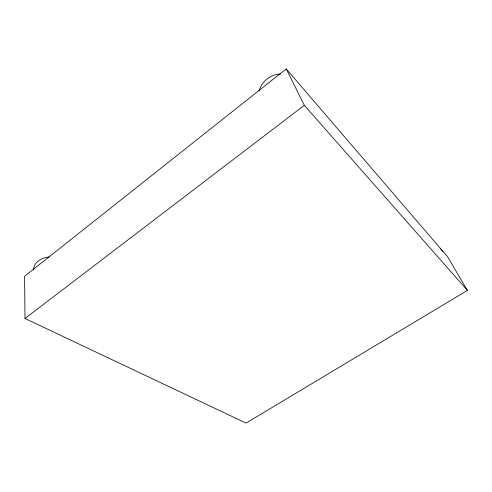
<?xml version="1.0" encoding="UTF-8"?>
<svg xmlns="http://www.w3.org/2000/svg" width="492" height="492" viewBox="0 0 492 492"><rect width="100%" height="100%" fill="white"/><g stroke="black" fill="none" stroke-linecap="round" stroke-linejoin="round"><path stroke-width="0.74" d="M33.659 270.083C33.296 262.002 42.164 257.568 49.151 256.965M259.198 91.008C261.363 81.266 270.957 74.274 280.741 73.941M286.246 68.898L24.6 276.264L24.987 318.484L246.068 423.102L467.4 290.409L447.517 256.695L286.246 68.898L304.32 105.3L467.4 290.409M24.987 318.484L304.32 105.3M440.432 248.927A15.012 8.604 -27.2 0 1 442.609 251.369"/></g></svg>
